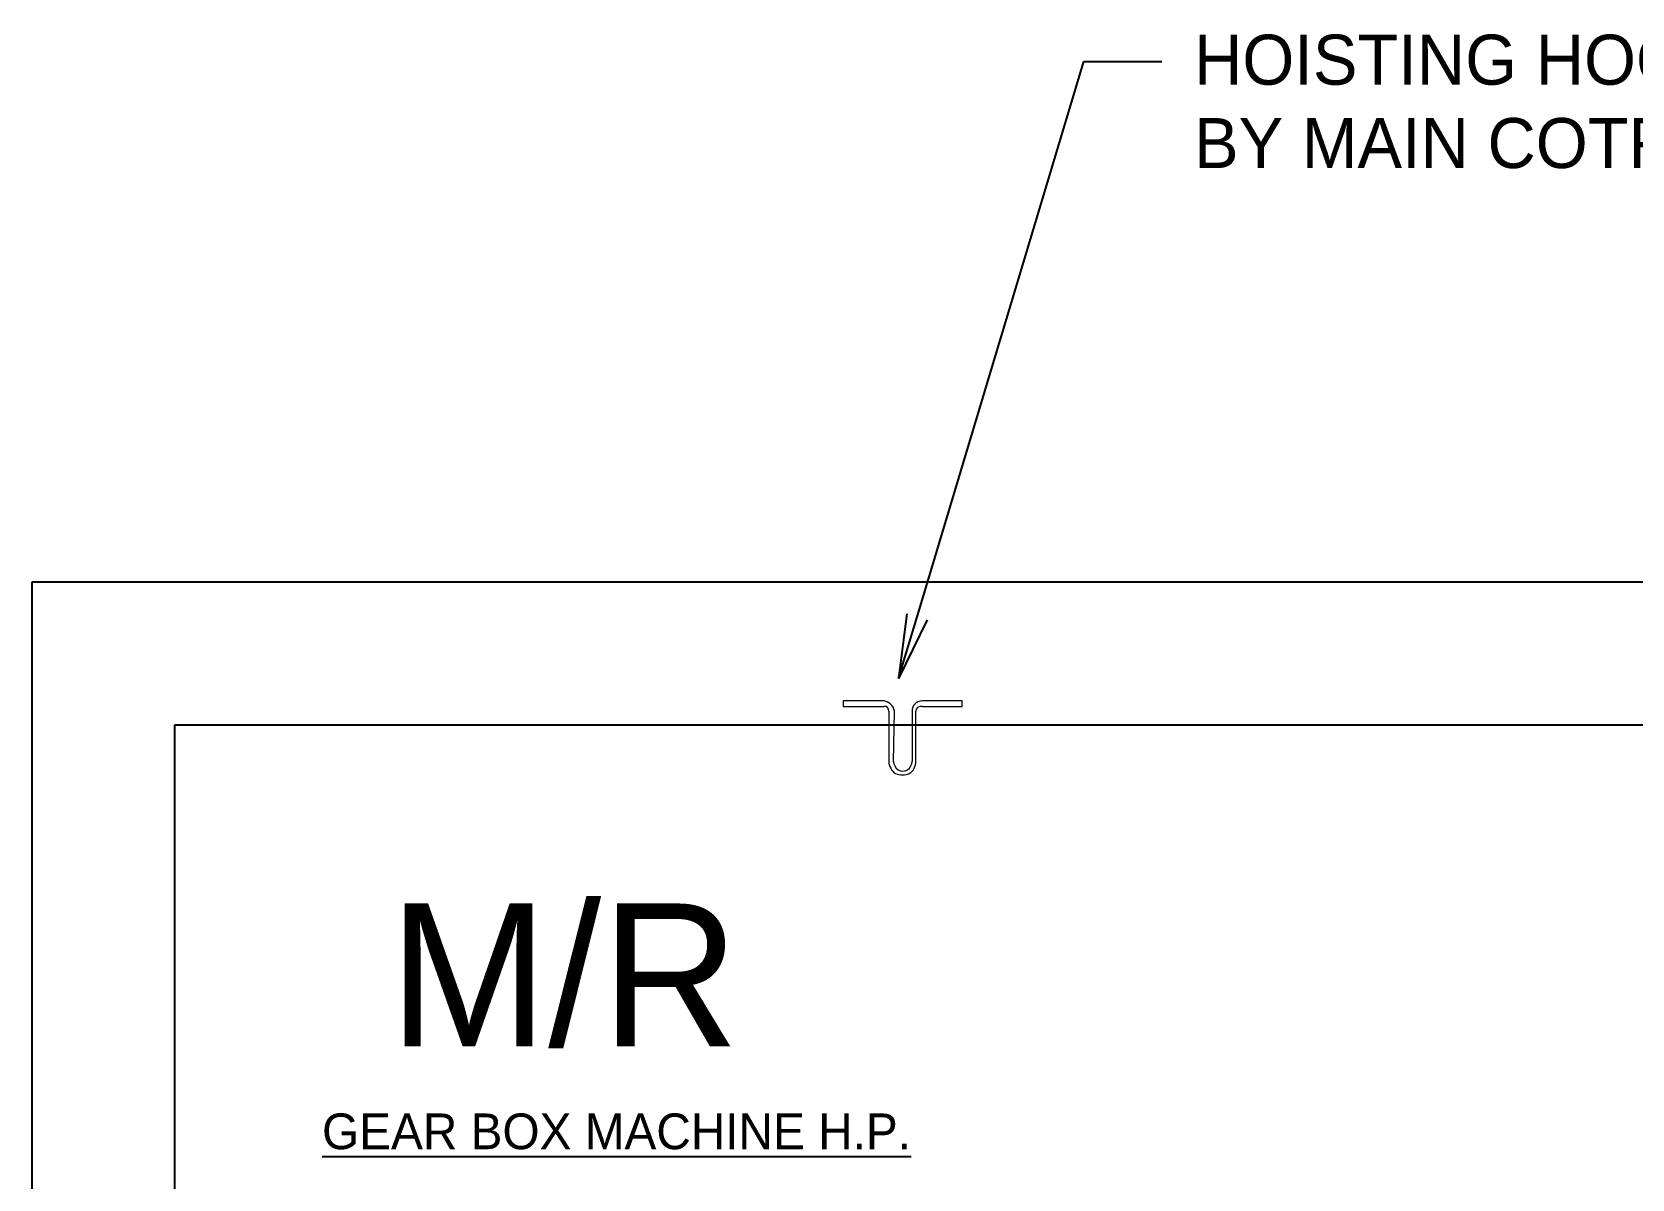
# Model space of a CAD drawing. Header units: millimetres. Extents: x -665 to 1025117, y -27997 to 4210.
# Drawn here: x 1451 to 3691, y -6430 to -4824 of the extents above; entities that cross this region are included whole.
import ezdxf
from ezdxf import colors
from ezdxf.entities.mleader import LeaderData, LeaderLine
from ezdxf.math import Vec2, Vec3

# ---------------------------------------------------------------- set-up
doc = ezdxf.new("R2010")
doc.units = ezdxf.units.MM
doc.layers.add('AA_Architecture', color=7, linetype='Continuous')

# ---------------------------------------------------------------- blocks, each defined once
blk = doc.blocks.new('$0$_Open')
at = {"color": 0, "linetype": 'ByBlock', "lineweight": -2}
for p, q in [((-1, 0.167), (0, 0)), ((-1, -0.167), (0, 0)), ((0, 0), (-1, 0))]:
    blk.add_line(p, q, dxfattribs=at)

msp = doc.modelspace()

# ---------------------------------------------------------------- linework, layer by layer
at = {"color": 7, "linetype": 'Continuous', "lineweight": 20, "true_color": 0x000007, "transparency": 33554666}
for points in [[(2643.965, -5760.828), (2586.675, -5760.828), (2586.675, -5768.641), (2643.965, -5768.641)], [(2650.475, -5775.151), (2650.475, -5845.461), (2650.475, -5845.461)], [(2656.985, -5845.461), (2658.287, -5775.151), (2658.287, -5775.151)], [(2683.026, -5775.151), (2683.026, -5845.461), (2683.026, -5845.461)], [(2688.234, -5845.461), (2688.234, -5775.151), (2688.234, -5775.151)], [(2697.348, -5768.641), (2753.336, -5768.641), (2753.336, -5760.828), (2697.348, -5760.828)]]:
    msp.add_lwpolyline(points, dxfattribs=at)
at = {"color": 7, "linetype": 'Continuous', "lineweight": 20, "transparency": 33554666}
for points in [[(2658.287, -5775.151), (2656.985, -5767.338), (2650.475, -5760.828), (2642.663, -5760.828)], [(2650.475, -5775.151), (2650.475, -5771.245), (2647.871, -5767.338), (2643.965, -5768.641)], [(2697.348, -5760.828), (2688.234, -5760.828), (2683.026, -5767.338), (2683.026, -5775.151)], [(2697.348, -5768.641), (2692.14, -5767.338), (2688.234, -5771.245), (2688.234, -5775.151)]]:
    msp.add_open_spline(points, degree=3, dxfattribs=at)
for points in [[(2650.475, -5845.461), (2650.475, -5851.971), (2654.381, -5858.481), (2659.589, -5862.387), (2659.589, -5862.387), (2666.099, -5864.991), (2673.912, -5864.991), (2679.12, -5862.387), (2679.12, -5862.387), (2685.63, -5858.481), (2688.234, -5851.971), (2688.234, -5845.461)], [(2656.985, -5845.461), (2656.985, -5849.367), (2659.589, -5854.575), (2663.495, -5857.179), (2663.495, -5857.179), (2667.401, -5859.783), (2672.61, -5859.783), (2676.516, -5857.179), (2676.516, -5857.179), (2680.422, -5854.575), (2683.026, -5849.367), (2683.026, -5845.461)]]:
    msp.add_open_spline(points, degree=3, knots=[0, 0, 0, 0, 0.08333334, 0.08333334, 0.08333334, 0.08333434, 0.16666667, 0.16666667, 0.16666667, 0.16666767, 1, 1, 1, 1], dxfattribs=at)
at = {"layer": 'AA_Architecture'}
for p, q in [((1450.625, -7994.249), (1450.625, -5594.249)), ((1450.625, -5594.249), (6150.625, -5594.249)), ((1650.625, -7994.249), (1650.625, -5794.249)), ((1650.625, -5794.249), (6150.625, -5794.249))]:
    msp.add_line(p, q, dxfattribs=at)

# ---------------------------------------------------------------- texts
at = {"insert": (1950.625, -6044.249), "char_height": 200, "attachment_point": 1}
msp.add_mtext('M/R', dxfattribs=at)
at = {"ltscale": 4, "insert": (1856.756, -6338.209), "char_height": 50, "attachment_point": 1}
msp.add_mtext_dynamic_manual_height_columns('{\\Fcadnw-1|c0;\\LGEAR BOX MACHINE H.P.}', width=2211.04972, gutter_width=200, heights=[111.151], dxfattribs=at)

# ---------------------------------------------------------------- leaders
ml = msp.add_multileader_mtext('Standard')
ml.set_content('{\\Fcents|c0;HOISTING HOOKS BY (OWNER OR BY MAIN COTRACTOR) FOR 1000 KG.}', color=256)
ml.set_leader_properties()
ml.set_arrow_properties(name='$0$_Open')
ml.build(insert=Vec2(0, 0))
ml.multileader.update_dxf_attribs({"text_right_attachment_type": 6, "dogleg_length": 0.36, "arrow_head_size": 90})
ctx = ml.context
ctx.base_point, ctx.char_height, ctx.arrow_head_size, ctx.landing_gap_size, ctx.plane_origin = Vec3(3032.878, -4865.593), 70, 90, 45, Vec3(-352679.562, -383213.141)
ctx.right_attachment = 6
notes = []
notes.append((ctx, [(0, (1, 1, 0), (2923.509, -4865.593), (1, 0), 109.369, [(0, [(2664.072, -5729.132)], 0, [])])]))
ctx.mtext.insert, ctx.mtext.width, ctx.mtext.flow_direction = Vec3(3077.878, -4828.171), 1688.43926, 5
for ctx, leaders in notes:
    for number, flags, end, landing, length, lines in leaders:
        leader = LeaderData()
        leader.index, (leader.has_last_leader_line, leader.has_dogleg_vector, leader.attachment_direction) = number, flags
        leader.last_leader_point, leader.dogleg_vector, leader.dogleg_length = Vec3(end), Vec3(landing), length
        for number, points, colour, breaks in lines:
            line = LeaderLine()
            line.index, line.vertices, line.color, line.breaks = number, Vec3.list(points), colors.encode_raw_color(colour), breaks
            leader.lines.append(line)
        ctx.leaders.append(leader)

doc.saveas('drawing.dxf')
